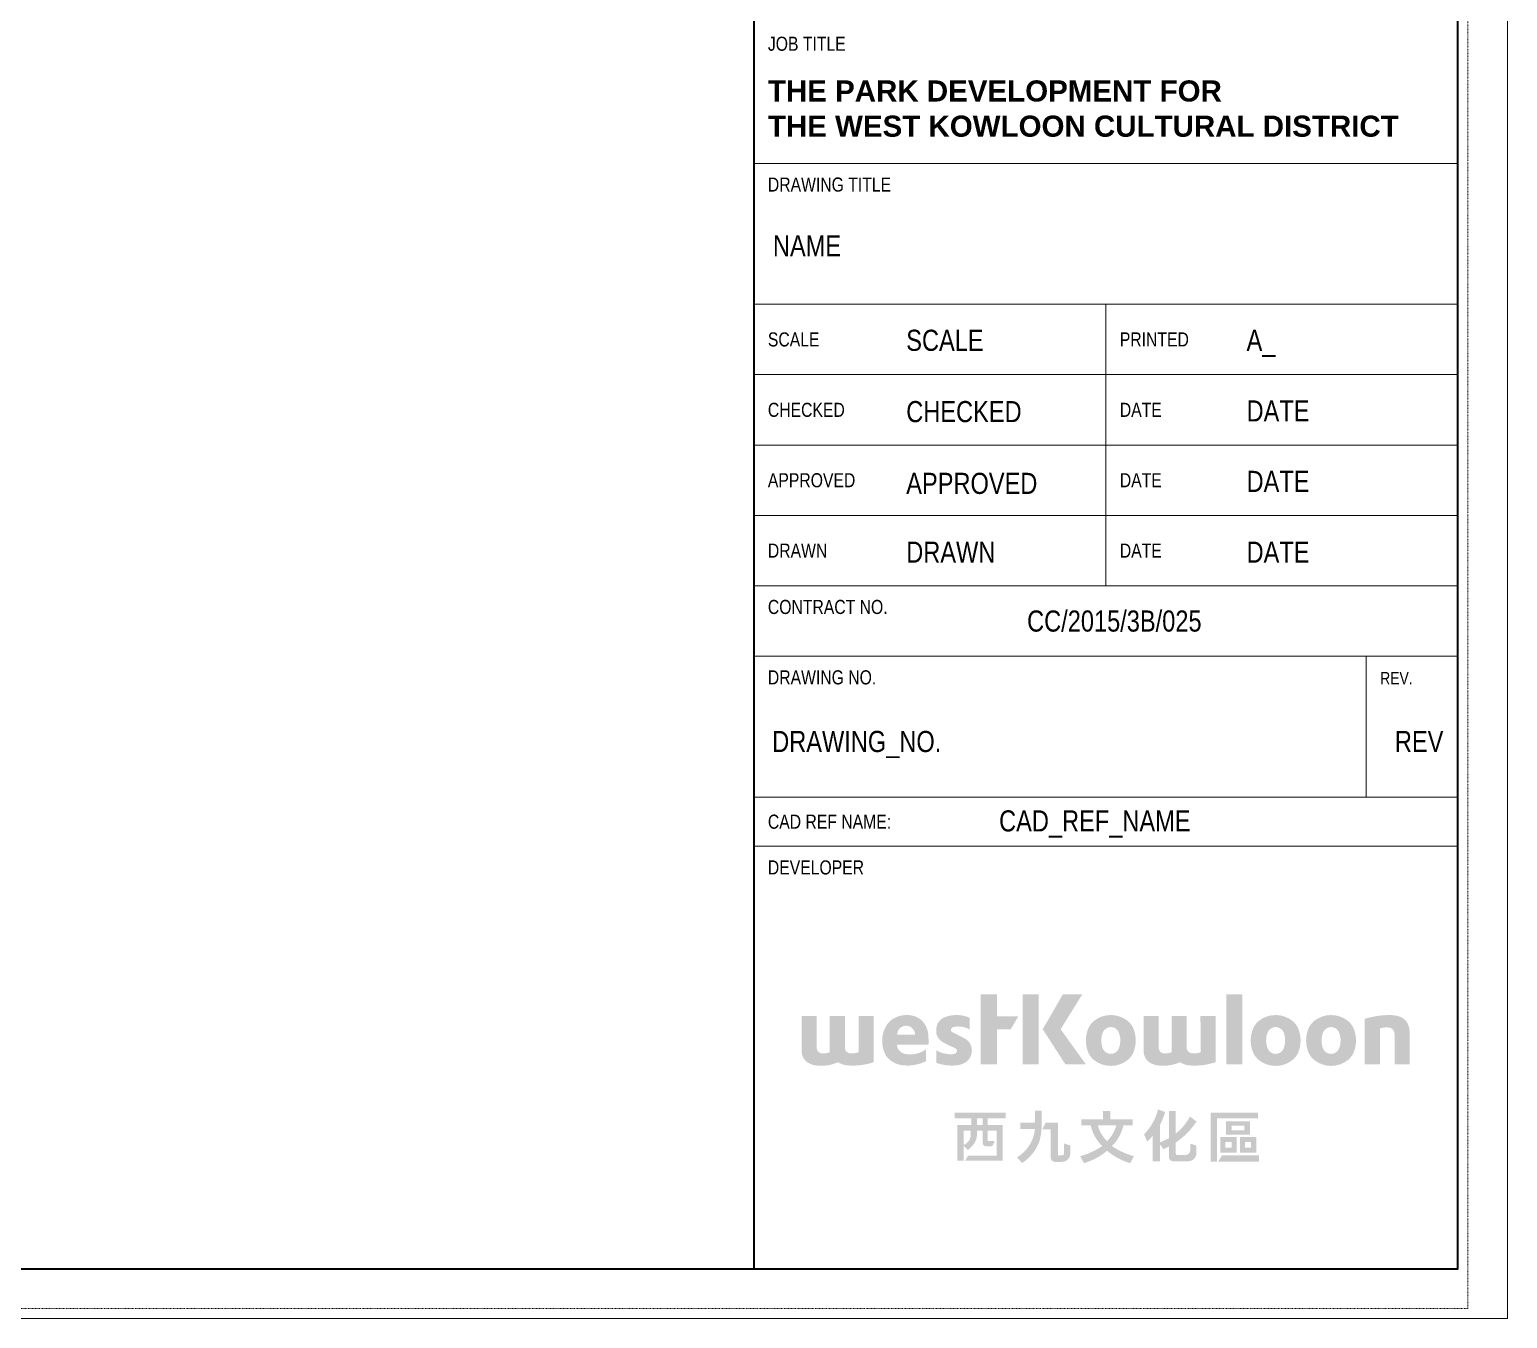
# Model space of a CAD drawing. Extents: x 0 to 840, y 0 to 594.
# Drawn here: x 629.8 to 839.8, y 0 to 183.1 of the extents above; entities that cross this region are included whole.
import ezdxf
from ezdxf.enums import TextEntityAlignment as Align

# ---------------------------------------------------------------- set-up
doc = ezdxf.new("R2010")
doc.units = 0
doc.linetypes.add('5', pattern=[0.045, 0.02, -0.025])
doc.layers.get('0').update_dxf_attribs({"lineweight": 0})
doc.layers.get('DefPoints').update_dxf_attribs({"lineweight": 0})
doc.layers.add('00_Example', color=7, linetype='Continuous')
doc.layers.add('DW-TITLE', color=7, linetype='Continuous', lineweight=0)
doc.styles.add('English', font='arial.ttf', dxfattribs={"width": 0.8})
doc.styles.add('Style-Arial', font='arial.ttf', dxfattribs={"width": 0.8})
doc.styles.add('Swiss721BT Bold', font='swissb.ttf')

# ---------------------------------------------------------------- blocks, each defined once
blk = doc.blocks.new('Logo')
at = {"layer": 'DW-TITLE'}
h = blk.add_hatch(color=256, dxfattribs=at)
h.dxf.hatch_style = 1
h.paths.add_polyline_path([(17.86549175708024, -39.68821659983693), (19.69745584418729, -39.68821659983693), (19.69745584418729, -40.32682214437796), (17.86549175708024, -40.32682214437796)], flags=16)
h.paths.add_polyline_path([(17.07119018325238, -39.04961117327435), (20.49513752905273, -39.04961117327435), (20.49513752905273, -40.96204870244974), (17.07119018325238, -40.96204870244974)], flags=17)
h.paths.add_polyline_path([(19.06073673260016, -41.28276579147321), (21.37369109964129, -41.28276579147321), (21.37369109964129, -43.50492805798311), (19.06073673260016, -43.50492805798311)], flags=17)
h.paths.add_polyline_path([(19.777995752984, -42.00002481185714), (20.65643207925746, -42.00002481185714), (20.65643207925746, -42.78766903759917), (19.777995752984, -42.78766903759917)], flags=16)
h.paths.add_polyline_path([(16.27300414587808, -41.28276579147321), (18.58595851291921, -41.28276579147321), (18.58595851291921, -43.50492805798311), (16.27300414587808, -43.50492805798311)], flags=17)
h.paths.add_polyline_path([(16.99026316626191, -42.00002481185714), (17.86869949293236, -42.00002481185714), (17.86869949293236, -42.78766903759917), (16.99026316626191, -42.78766903759917)], flags=16)
h.paths.add_polyline_path([(16.51523618534452, -43.90464574510356), (21.76780138608251, -43.90464574510356), (21.76780138608251, -44.77441720755256), (15.9714453814247, -44.77441720755256)])
h.paths.add_polyline_path([(15.80047677815082, -38.65229289238193), (21.61181015298371, -38.65229289238193), (21.61181015298371, -37.85558783551663), (14.92434005115774, -37.85558783551663), (14.92434005115774, -44.77922386457935), (15.80047677815082, -44.77922386457935)])
edge = h.paths.add_edge_path()
edge.add_arc((4.14033496052798, -33.36242543979624), 10.46118023881532, 303.5964550739573, 326.8097873228253)
edge.add_line((12.89485562296477, -39.08908764041091), (11.96362735731116, -38.38053811067169))
edge.add_arc((5.160376122996922, -34.77294331043436), 7.700582289664842, 308.2610344533018, 332.0641057506262, ccw=False)
edge.add_line((9.928924589716644, -40.81942270926145), (9.928924588922246, -37.58745342527978))
edge.add_line((9.928924588922428, -37.58745342527978), (8.979224481657877, -37.58745342527978))
edge.add_line((8.979224481657639, -37.58745342527978), (8.979224481657639, -41.45989813402903))
edge.add_arc((5.160376122953949, -34.77294331005103), 7.700582289976513, 289.26614447524776, 299.7302253339961, ccw=False)
edge.add_line((7.701234474928015, -42.04226284078439), (7.701234474927912, -39.57277189004466))
edge.add_arc((-0.1421208309657231, -35.43688914900544), 8.867003355255877, 332.196852782624, 344.9495522509995)
edge.add_line((8.420722736562539, -37.73937878853885), (7.432097075346633, -37.37366738299163))
edge.add_arc((-0.1421208307478992, -35.43688914994643), 7.817920875335358, 315.5236258662721, 345.6564360661128, ccw=False)
edge.add_line((5.436273801266907, -40.91424253844632), (5.896743978798793, -41.92964359683402))
edge.add_arc((-0.1421208336930704, -35.436889151096), 8.867003356049985, 312.9256792971189, 320.2187342413966)
edge.add_line((6.672107242285847, -41.11051623125742), (6.672107242285847, -44.7532512636887))
edge.add_line((6.672107242285847, -44.7532512636887), (7.701234474928071, -44.7532512636887))
edge.add_line((7.701234474928015, -44.7532512636887), (7.701234474928015, -42.31538277971616))
edge.add_line((7.701234474928015, -42.31538277971616), (8.17438362737031, -43.01451036193267))
edge.add_arc((4.140334959452503, -33.36242543765344), 10.46118024128397, 292.6822855385778, 297.5522132917695)
edge.add_line((8.979224481657639, -42.63719984097561), (8.979224481657639, -44.14119434633702))
edge.add_arc((9.576052251601823, -44.14119434613846), 0.5968277699438871, 180.0000000190605, 270.000000019069)
edge.add_line((9.57605225180032, -44.73802211608235), (11.68933095125077, -44.73802211608235))
edge.add_arc((11.68933095125112, -43.54436657619456), 1.193655539887796, 270, 360.0000000000032)
edge.add_line((12.88298649113858, -43.54436657619451), (12.88298649113858, -42.51668205893829))
edge.add_line((12.88298649113858, -42.51668205893826), (12.00493674871052, -42.22281443289534))
edge.add_line((12.00493674871086, -42.22281443289535), (12.00493674871086, -43.14004304002826))
edge.add_arc((11.28874342465883, -43.14004303982963), 0.7161933240518987, 269.99999998410914, 359.9999999841109, ccw=False)
edge.add_line((11.28874342446034, -43.85623636388151), (10.16765569674147, -43.85623636388151))
edge.add_arc((10.16765569693962, -43.61750525586419), 0.2387311080172996, 180.0000000476726, 269.9999999523489, ccw=False)
edge.add_line((9.928924588922428, -43.61750525606284), (9.928924588922325, -42.07612282397391))
edge = h.paths.add_edge_path()
edge.add_line((3.838419073374325, -38.77920515880135), (0.6650732514750417, -38.77920515880135))
edge.add_line((0.6650732514749507, -38.77920515880135), (0.6650732514749507, -37.58221170799573))
edge.add_line((0.6650732514749507, -37.58221170799573), (-0.3690145908734734, -37.58221170799573))
edge.add_line((-0.3690145908735758, -37.58221170799573), (-0.3690145908735758, -38.77920515880135))
edge.add_line((-0.3690145908735758, -38.77920515880135), (-3.476731861063183, -38.77920515880135))
edge.add_line((-3.476731861063172, -38.77920515880135), (-3.476731861063172, -39.65671598025421))
edge.add_line((-3.476731861063172, -39.65671598025424), (-2.129496204355837, -39.65671598025424))
edge.add_arc((3.5743247186806, -38.39508876498161), 5.841684376306696, 192.4724276290606, 225.7932225412932)
edge.add_arc((-6.779780572197978, -33.08574502723925), 11.38598196242891, 286.0337096003811, 303.4797677691334, ccw=False)
edge.add_line((-3.634939788389374, -44.02880500574853), (-3.079927201332748, -45.00334214448864))
edge.add_arc((-5.533966708408798, -36.55435328942523), 8.79816586427387, 286.1961310608672, 310.5479758838121)
edge.add_arc((5.905136451477347, -36.55435328899283), 8.798165864560163, 229.4520241183407, 253.8038689428098)
edge.add_line((3.451096944864275, -45.00334214448867), (4.006109531920901, -44.02880500574856))
edge.add_arc((7.150950316251738, -33.08574502610487), 11.38598196366353, 236.520232231821, 253.96629039866758, ccw=False)
edge.add_arc((-3.203154975056577, -38.39508876580762), 5.841684375649635, 314.2067774637005, 347.5275723778111)
edge.add_line((2.500665947489779, -39.65671598025424), (3.838419073374143, -39.65671598025424))
edge.add_line((3.838419073374325, -39.65671598025424), (3.838419073374325, -38.77920515880138))
edge = h.paths.add_edge_path(flags=16)
edge.add_arc((-3.203154975709367, -38.39508876531179), 4.860151065269402, 314.20677746111096, 344.9545012304328, ccw=False)
edge.add_arc((3.574324719010065, -38.39508876605272), 4.860151064854757, 195.045498761836, 225.7932225313866, ccw=False)
edge.add_line((-1.119220331971746, -39.65671598025424), (1.490390075502569, -39.65671598025424))
edge = h.paths.add_edge_path()
edge.add_line((-6.801252844260262, -40.20370843798076), (-6.79857504395792, -39.25344055706979))
edge.add_line((-6.798575043957726, -39.25344055706979), (-8.543343450007445, -39.25344055706979))
edge.add_line((-8.543343450007342, -39.25344055706979), (-8.62438772839405, -39.41462370904713))
edge.add_line((-8.62438772839414, -39.41462370904713), (-8.702893588626363, -39.57273647825104))
edge.add_line((-8.702893588626466, -39.57273647825102), (-8.78221768628515, -39.73249719838851))
edge.add_line((-8.782217686285094, -39.73249719838851), (-8.860143198041737, -39.89264087046357))
edge.add_line((-8.860143198041897, -39.89264087046357), (-9.020207719320046, -40.20370843798076))
edge.add_line((-9.020207719319842, -40.20370843798076), (-7.82139599092884, -40.20370843798076))
edge.add_line((-7.82139599092875, -40.20370843798076), (-7.82139599092875, -44.22560984448002))
edge.add_arc((-7.224568221183517, -44.22560984448007), 0.5968277697453418, 179.9999999999957, 269.9999999999915)
edge.add_line((-7.224568221183517, -44.82243761422535), (-6.801252844260068, -44.82243761422535))
edge.add_line((-6.801252844260262, -44.82243761422535), (-6.235752243722994, -44.82243761422535))
edge.add_arc((-6.2357522437228, -43.62878207433744), 1.193655539887897, 270, 359.9999999999978)
edge.add_line((-5.042096703834886, -43.62878207433748), (-5.042096703834886, -42.48156900568014))
edge.add_line((-5.042096703834886, -42.48156900568014), (-5.926295997029899, -42.20627900139934))
edge.add_line((-5.926295997029683, -42.20627900139937), (-5.926295997029683, -43.63532289630683))
edge.add_arc((-6.165027104252431, -43.63532289690265), 0.2387311072227615, -90.00000014301759, 1.430016141057422e-07, ccw=False)
edge.add_line((-6.165027104848377, -43.8740540041255), (-6.801252844259909, -43.8740540041255))
edge.add_line((-6.801252844260262, -43.8740540041255), (-6.801252844260262, -40.20370843798076))
edge = h.paths.add_edge_path()
edge.add_line((-9.100257162897606, -39.52364670870337), (-9.100257162897606, -37.57330796650636))
edge.add_line((-9.100257162897606, -37.57330796650636), (-10.05990647786533, -37.57330796650636))
edge.add_line((-10.0599064778653, -37.57330796650636), (-10.0599064778653, -39.25344055706979))
edge.add_line((-10.0599064778653, -39.25344055706979), (-12.12659632904916, -39.25344055706979))
edge.add_line((-12.12659632904956, -39.25344055706979), (-12.12659632904956, -40.13092394238685))
edge.add_line((-12.12659632904956, -40.13092394238686), (-10.059906478263, -40.13092394238686))
edge.add_arc((-15.28088529331535, -39.66875684664582), 5.241394681915561, 300.74261217345617, 354.94129701954586, ccw=False)
edge.add_line((-12.60157727058345, -44.17359055400256), (-11.88914403680867, -44.99095269970191))
edge.add_arc((-15.16962799486396, -39.84980560914249), 6.098603807907879, 302.5412980171138, 340.8123571176653)
edge.add_arc((-18.58078754101439, -39.45019978656465), 9.480814875355668, 345.3115024448749, 359.5561309016828)
edge = h.paths.add_edge_path()
edge.add_line((-14.63736792649524, -43.95022246789618), (-14.63736792649524, -39.57373383271323))
edge.add_line((-14.63736792649524, -39.57373383271322), (-15.51137000152223, -39.57373383271322))
edge.add_line((-15.51137000152198, -39.57373383271322), (-16.78106986250545, -39.57373383271322))
edge.add_line((-16.78106986250555, -39.57373383271322), (-16.78106986250555, -38.61967250799788))
edge.add_line((-16.78106986250555, -38.61967250799785), (-14.23813755929769, -38.61967250799785))
edge.add_line((-14.23813755929746, -38.61967250799785), (-14.23813755929746, -37.83082173301793))
edge.add_line((-14.23813755929746, -37.83082173301796), (-21.47909955463096, -37.83082173301796))
edge.add_line((-21.47909955463115, -37.83082173301796), (-21.47909955463115, -38.61967250799788))
edge.add_line((-21.47909955463115, -38.61967250799785), (-19.09051289315691, -38.61967250799785))
edge.add_line((-19.09051289315676, -38.61967250799785), (-19.09051289315676, -39.5737338327132))
edge.add_line((-19.09051289315676, -39.57373383271322), (-21.07815847437289, -39.57373383271322))
edge.add_line((-21.07815847437314, -39.57373383271322), (-21.07815847437314, -40.3697372990279))
edge.add_line((-21.07815847437314, -40.36973729902793), (-21.07815847437314, -44.66643059426532))
edge.add_line((-21.07815847437314, -44.66643059426531), (-20.20577270306959, -44.66643059426531))
edge.add_line((-20.20577270306944, -44.66643059426531), (-20.20577270306944, -40.36973729902792))
edge.add_line((-20.20577270306944, -40.36973729902793), (-19.17123520093431, -40.36973729902793))
edge.add_line((-19.17123520093446, -40.36973729902793), (-19.17123520093446, -41.00630120784099))
edge.add_arc((-20.81032793827035, -40.90611885271799), 1.642151486880812, 297.74162804131925, 356.5023977900177, ccw=False)
edge.add_line((-20.04593072083821, -42.359514325343), (-20.20577270306959, -42.359514325343))
edge.add_line((-20.20577270306944, -42.359514325343), (-20.20577270306944, -42.51182101267601))
edge.add_line((-20.20577270306944, -42.51182101267602), (-19.56793430137547, -43.15664291434693))
edge.add_line((-19.56793430137532, -43.15664291434692), (-19.33138418799596, -42.91521956797317))
edge.add_line((-19.33138418799626, -42.91521956797318), (-19.25256163559579, -42.8347731703679))
edge.add_arc((-20.80897933986876, -40.85512471653639), 2.518222402992101, 308.1747528996867, 356.546179388201)
edge.add_line((-18.2953308389599, -41.00683260957989), (-18.2953308389599, -40.36973729942516))
edge.add_line((-18.2953308389599, -40.36973729942516), (-17.50191752452781, -40.36973729902791))
edge.add_line((-17.50191752452815, -40.36973729902793), (-17.50191752452815, -41.79747327264853))
edge.add_line((-17.50191752452815, -41.7974732726485), (-17.50191752452815, -42.11708763462039))
edge.add_arc((-17.02445530869227, -42.11708763442179), 0.4774622158360538, 180.0000000238363, 270.0000000238256)
edge.add_line((-17.02445530849332, -42.59454985025778), (-16.14255493928099, -42.59454985025778))
edge.add_line((-16.1425549392809, -42.59454985025778), (-15.83081881596044, -42.03914349498761))
edge.add_line((-15.83081881596058, -42.0391434949876), (-15.83081881596058, -41.87578868832934))
edge.add_line((-15.83081881596058, -41.87578868832937), (-16.78106986250545, -41.87578868832937))
edge.add_line((-16.78106986250555, -41.87578868832937), (-16.78106986250555, -40.36973729902794))
edge.add_line((-16.78106986250555, -40.36973729902793), (-15.51137000152207, -40.36973729902793))
edge.add_line((-15.51137000152198, -40.36973729902793), (-15.51137000152198, -43.95022246789617))
edge.add_line((-15.51137000152198, -43.95022246789618), (-19.57067403438112, -43.95022246789618))
edge.add_line((-19.57067403438123, -43.95022246789618), (-19.97386036281795, -44.66643059466255))
edge.add_line((-19.97386036281819, -44.66643059466256), (-19.57067403438147, -44.66643059426534))
edge.add_line((-19.57067403438123, -44.66643059426531), (-14.6373679264952, -44.66643059426531))
edge.add_line((-14.63736792649524, -44.66643059426531), (-14.63736792649524, -43.95022246789618))
h.paths.add_polyline_path([(-18.29550333371344, -39.57373383271322), (-18.29550333371344, -38.61967250799785), (-17.50191752452815, -38.61967250799785), (-17.50191752452815, -39.57373383271322)], flags=16)
edge = h.paths.add_edge_path()
edge.add_arc((40.07048029155294, -26.66703217297507), 0.9605320909554781, 357.7803886476623, 427.3290488659281)
edge.add_arc((39.87114827481196, -28.78964607248616), 3.062360332980627, 79.28134399743324, 107.796379601055)
edge.add_line((38.93518334168903, -25.87382364082514), (38.93518334168903, -30.99193116452108))
edge.add_line((38.93518334168903, -30.99193116452108), (36.78797836791301, -30.99193116452108))
edge.add_line((36.78797836791296, -30.99193116452108), (36.78797836791296, -24.5106436525609))
edge.add_arc((40.42263052294538, -36.28310142101315), 12.32077344155286, 92.5123486805129, 107.15765412831959, ccw=False)
edge.add_line((39.88255303711003, -23.9741707401064), (40.42745666997826, -23.9741707401064))
edge.add_arc((40.42959063510784, -28.03825511470323), 4.06408493484687, 74.66422556202122, 90.03008480460659, ccw=False)
edge.add_arc((41.10473795765779, -26.0712924008016), 1.99290435056229, 15.128589695925314, 78.43012562588962, ccw=False)
edge.add_arc((39.99162856806083, -26.55368763671158), 3.19813557051924, 5.020018260891902, 18.26840351100998, ccw=False)
edge.add_line((43.177496686724, -26.27383864545671), (43.177496686724, -30.99193116452108))
edge.add_line((43.177496686724, -30.99193116452108), (41.03029171294799, -30.99193116452108))
edge.add_line((41.03029171294793, -30.99193116452108), (41.03029171294793, -26.62983092145946))
edge.add_line((41.03029171294793, -26.62983092145946), (41.03029171294783, -26.704233424493))
edge = h.paths.add_edge_path(flags=16)
edge.add_arc((30.21340730492852, -27.57848569862988), 3.143068633302874, 337.5796579798848, 382.4203420201152)
edge.add_arc((32.00509789831176, -26.90295900155683), 1.230575413527587, 25.16304612126903, 154.8369538787329)
edge.add_arc((33.79678849169545, -27.57848569862988), 3.143068633302856, 157.5796579798856, 202.4203420201144)
edge.add_arc((32.00509789831176, -28.25401239560448), 1.230575413569428, 205.1630461254159, 334.8369538840935)
edge = h.paths.add_edge_path()
edge.add_arc((32.19264250300466, -27.84280252646654), 3.35571261945561, 313.4690784634423, 332.2659660322352)
edge.add_arc((31.07118797297608, -27.57848569862988), 4.480597511998634, 335.9505150115876, 384.0494849884124)
edge.add_arc((32.1926425029294, -27.31416887085052), 3.35571261954888, 27.73403396803288, 46.53092153717581)
edge.add_arc((32.00802149300807, -27.81710160993078), 3.853562868986705, 49.68475189337223, 130.3152481064404)
edge.add_arc((31.82340048301262, -27.31416887079302), 3.355712619455449, 133.4690784623667, 152.2659660322376)
edge.add_arc((32.94485501304098, -27.57848569862988), 4.480597511998634, 155.9505150115876, 204.0494849884123)
edge.add_arc((31.82340048301285, -27.84280252646667), 3.355712619455628, 207.734033967762, 226.5309215371242)
edge.add_arc((32.00802149300739, -27.33986978726639), 3.853562869032238, 229.6847518937294, 310.3152481067977)
edge = h.paths.add_edge_path(flags=16)
edge.add_arc((22.34124484262952, -27.57848569862988), 3.143068633302874, 337.5796579798848, 382.4203420201152)
edge.add_arc((24.13293543601321, -26.90295900155683), 1.230575413527587, 25.16304612126903, 154.8369538787329)
edge.add_arc((25.92462602939645, -27.57848569862988), 3.143068633302856, 157.5796579798856, 202.4203420201144)
edge.add_arc((24.13293543601321, -28.25401239560448), 1.230575413569428, 205.1630461254159, 334.8369538840935)
edge = h.paths.add_edge_path()
edge.add_arc((24.32048004070566, -27.84280252646654), 3.35571261945561, 313.4690784634423, 332.2659660322352)
edge.add_arc((23.19902551067707, -27.57848569862988), 4.480597511998634, 335.9505150115876, 384.0494849884124)
edge.add_arc((24.3204800406304, -27.31416887085052), 3.35571261954888, 27.73403396803288, 46.53092153717581)
edge.add_arc((24.13585903070907, -27.81710160993078), 3.853562868986705, 49.68475189337223, 130.3152481064404)
edge.add_arc((23.95123802071362, -27.31416887079302), 3.355712619455449, 133.4690784623667, 152.2659660322376)
edge.add_arc((25.07269255074198, -27.57848569862988), 4.480597511998634, 155.9505150115876, 204.0494849884123)
edge.add_arc((23.95123802071384, -27.84280252646667), 3.355712619455628, 207.734033967762, 226.5309215371242)
edge.add_arc((24.13585903070839, -27.33986978726639), 3.853562869032238, 229.6847518937294, 310.3152481067977)
h.paths.add_polyline_path([(19.41815214183339, -30.99193116452108), (19.41815214183339, -21.03071779889118), (17.13653372781846, -21.03071779889118), (17.13653372781846, -30.99193116452108)])
edge = h.paths.add_edge_path()
edge.add_arc((7.783604403617119, -28.1392807802042), 3.008283390346894, 244.3069024040356, 265.21241899565086, ccw=False)
edge.add_arc((7.310716463550534, -29.09937484641242), 1.938118923372241, 177.020221060274, 244.5990962281281, ccw=False)
edge.add_line((5.37521798708417, -28.99862461697572), (5.37521798708417, -24.12200888874287))
edge.add_line((5.37521798708417, -24.12200888874284), (7.523850312901084, -24.12200888874284))
edge.add_line((7.523850312901232, -24.12200888874284), (7.523850312901232, -28.74521740926285))
edge.add_arc((8.324639359250114, -28.61021623553567), 0.8120889197990145, 189.5692412240878, 255.2101816209017)
edge.add_arc((8.47765015853929, -27.17158373231591), 2.252817082061994, 260.7965766153474, 293.2282026998922)
edge.add_line((9.36614834718489, -29.24179043069248), (9.36614834718489, -24.12200888874287))
edge.add_line((9.36614834718489, -24.12200888874284), (11.51595418493852, -24.12200888874284))
edge.add_line((11.51595418493866, -24.12200888874284), (11.51595418493866, -28.72669462832957))
edge.add_arc((12.31674323128777, -28.59169345460242), 0.8120889197990145, 189.5692412240878, 255.2101816209017)
edge.add_arc((12.56126479620798, -26.75610176754797), 2.659437815857622, 260.2182525588927, 290.0523988732777)
edge.add_line((13.47313118555394, -29.25432297160388), (13.45579486913966, -24.12200888874287))
edge.add_line((13.45579486913971, -24.12200888874284), (15.61296443192414, -24.12200888874284))
edge.add_line((15.61296443192418, -24.12200888874284), (15.61296443192418, -30.65973249914694))
edge.add_arc((12.64682291581857, -21.93007875856499), 9.219807477600625, 266.0459926223016, 288.766614503103, ccw=False)
edge.add_arc((12.13324254592976, -28.14090332488619), 2.989534877823545, 237.70073385397671, 267.6577559643886, ccw=False)
edge.add_arc((8.196991311491047, -25.54386580048686), 5.632532743456233, 263.2251023854776, 294.5340479981812, ccw=False)
edge = h.paths.add_edge_path(flags=16)
edge.add_arc((-1.077445515136105, -27.57848569862988), 3.143068633302874, 337.5796579798848, 382.4203420201152)
edge.add_arc((0.7142450782475862, -26.90295900155683), 1.230575413527587, 25.16304612126903, 154.8369538787329)
edge.add_arc((2.505935671630823, -27.57848569862988), 3.143068633302856, 157.5796579798856, 202.4203420201144)
edge.add_arc((0.7142450782475862, -28.25401239560448), 1.230575413569428, 205.1630461254159, 334.8369538840935)
edge = h.paths.add_edge_path()
edge.add_arc((0.901789682940489, -27.84280252646654), 3.35571261945561, 313.4690784634423, 332.2659660322352)
edge.add_arc((-0.2196648470880973, -27.57848569862988), 4.480597511998634, 335.9505150115876, 384.0494849884124)
edge.add_arc((0.9017896828650009, -27.31416887085052), 3.35571261954888, 27.73403396803288, 46.53092153717581)
edge.add_arc((0.7171686729434441, -27.81710160993078), 3.853562868986705, 49.68475189337223, 130.3152481064404)
edge.add_arc((0.5325476629482182, -27.31416887079302), 3.355712619455449, 133.4690784623667, 152.2659660322376)
edge.add_arc((1.654002192976805, -27.57848569862988), 4.480597511998634, 155.9505150115876, 204.0494849884123)
edge.add_arc((0.5325476629482182, -27.84280252646667), 3.355712619455628, 207.734033967762, 226.5309215371242)
edge.add_arc((0.717168672942762, -27.33986978726639), 3.853562869032238, 229.6847518937294, 310.3152481067977)
h.paths.add_polyline_path([(-3.33736201758984, -21.03071779889118), (-6.4107464633164, -25.987012188045), (-2.806821058916285, -30.99193116452108), (-5.722284623314408, -30.99193116452108), (-8.954001159251902, -25.987012188045), (-6.094045237050523, -21.03071779889118)])
h.paths.add_polyline_path([(-9.532740614859222, -30.99193116452108), (-9.532740614859222, -21.03071779889118), (-11.81435902887415, -21.03071779889118), (-11.81435902887415, -30.99193116452108)])
h.paths.add_polyline_path([(-17.77401861754447, -21.03071779889118), (-17.77401861754447, -30.99193116452108), (-15.43958023740333, -30.99193116452108), (-15.43958023740333, -25.97813935471511), (-13.48467098474293, -25.97813935471511), (-12.41492960107371, -24.12693075742442), (-15.43958023740333, -24.12693075742442), (-15.43958023740333, -21.03071779889118)])
edge = h.paths.add_edge_path()
edge.add_arc((-21.49817823726539, -28.09646264470157), 3.033641514152104, 269.711813022633, 304.8549995240224)
edge.add_arc((-21.05048540412054, -29.01160611723449), 2.032782908618199, 309.2458289603102, 392.017829828808)
edge.add_arc((-21.11898695704895, -29.19972592166505), 2.194063005436171, 35.23638276039447, 55.70896490265707)
edge.add_arc((-31.6738859603106, -48.07058529838764), 23.80836323690577, 60.31394266296321, 65.60014813653405)
edge.add_arc((-21.57934538963855, -26.07624052257493), 0.4059896069753501, 103.91141676357262, 230.3140830635582, ccw=False)
edge.add_arc((-20.93213882879309, -28.65714297289581), 3.066802622442105, 58.1199779801467, 104.0556228846801, ccw=False)
edge.add_line((-19.31243069377251, -26.05294945428665), (-19.31243069377251, -24.36327501215024))
edge.add_arc((-21.20176112697186, -28.61438895712314), 4.652046781681857, 66.03811363021534, 109.3322146655515)
edge.add_arc((-22.18004389663724, -26.03844968173014), 1.898800735073528, 107.208319296508, 166.7138594427782)
edge.add_arc((-20.25380774567634, -26.26431432259886), 3.831873182786313, 170.0479984602607, 184.6955942419387)
edge.add_arc((-22.24670421977066, -26.18149547955003), 1.86866621520925, 192.2504363540088, 238.9632126908967)
edge.add_arc((-16.27129972421858, -15.78710708491602), 13.85787168517853, 239.9525760245326, 248.15625793012)
edge.add_arc((-21.5758506612533, -29.05449262418867), 0.4308315886802212, -49.522146964729075, 69.85721631052849, ccw=False)
edge.add_arc((-22.04373273786746, -27.6838558030617), 1.855597543476695, 270.55721427160756, 293.7575023382268, ccw=False)
edge.add_arc((-21.93416515257059, -25.13503598200468), 4.405280420499661, 240.759469476971, 268.8095676394809, ccw=False)
edge.add_line((-24.08604346768175, -28.97898125999605), (-24.08604346768175, -30.74494731867376))
edge.add_arc((-21.87399530088828, -24.75349417905144), 6.386757222292368, 249.7358231159724, 273.2362961748855)
edge.add_arc((-21.51343519214265, -31.13010394825321), 3.819800240390284e-05, 92.43985445401057, 93.2362962130673, ccw=False)
edge = h.paths.add_edge_path()
edge.add_arc((-28.3512175442163, -27.47973869659275), 3.508861496435231, 90.5011081812187, 135.9968771469695)
edge.add_arc((-27.5587492978425, -27.64323141909688), 4.214756679503465, 141.8924985187317, 209.8449929967318)
edge.add_arc((-28.50960725307095, -27.79510767993611), 3.33196750052983, 215.7270904102572, 267.4289508884345)
edge.add_arc((-28.18113565415342, -25.23014811094641), 5.912920348091532, 265.3637596522873, 296.5281981176994)
edge.add_line((-25.54019954723753, -30.52052461192079), (-25.54019954723753, -28.84459185562373))
edge.add_arc((-27.78347735333227, -25.67789963032789), 3.880751855641831, 258.64151058412017, 305.31367296840557, ccw=False)
edge.add_arc((-28.24686221102593, -28.08066957403292), 1.433904668892303, 183.8638551564836, 257.8859060670622, ccw=False)
edge.add_line((-29.67750759671026, -28.17729451848765), (-25.18434482406194, -28.17729451848765))
edge.add_arc((-37.88358904192796, -27.68033387114166), 12.70896430044597, 357.7589826887719, 364.0341303120312)
edge.add_arc((-28.51677863138434, -27.04602992143222), 3.320841707374676, 4.486679198070201, 45.24141796534919)
edge.add_arc((-28.19596429900275, -27.14387042190542), 3.178302740142896, 50.59779242842895, 93.35390062167143)
edge.add_arc((-28.38190531180067, -23.97100833035304), 3.084073889408909e-06, 264.40722449944445, 273.35389936633135, ccw=False)
edge = h.paths.add_edge_path()
edge.add_arc((-41.26450152223765, -29.09937484641242), 1.938118923372239, 177.020221060274, 244.5990962281281)
edge.add_arc((-40.79161358217107, -28.1392807802042), 3.00828339034691, 244.3069024040356, 265.2124189956509)
edge.add_arc((-40.37822667429714, -25.54386580048683), 5.632532743456242, 263.2251023854777, 294.5340479981812)
edge.add_arc((-36.44197543985842, -28.14090332488617), 2.98953487782357, 237.700733853977, 267.6577559643886)
edge.add_arc((-35.92839506996961, -21.93007875856486), 9.219807477600767, 266.0459926223022, 288.7666145031033)
edge.add_line((-32.962253553864, -30.65973249914694), (-32.962253553864, -24.12200888874284))
edge.add_line((-32.962253553864, -24.12200888874284), (-35.11942311664843, -24.12200888874284))
edge.add_line((-35.11942311664848, -24.12200888874284), (-35.1020868002342, -29.25432297160386))
edge.add_arc((-36.01395318958021, -26.75610176754797), 2.659437815857633, 260.2182525588927, 290.0523988732777, ccw=False)
edge.add_arc((-36.25847475450041, -28.59169345460242), 0.8120889197990344, 189.5692412240878, 255.2101816209017, ccw=False)
edge.add_line((-37.05926380084952, -28.7266946283296), (-37.05926380084952, -24.12200888874287))
edge.add_line((-37.05926380084952, -24.12200888874284), (-39.20906963860315, -24.12200888874284))
edge.add_line((-39.20906963860307, -24.12200888874284), (-39.20906963860307, -29.24179043069245))
edge.add_arc((-40.09756782724912, -27.17158373231591), 2.252817082062004, 260.7965766153474, 293.2282026998922, ccw=False)
edge.add_arc((-40.25057862653784, -28.61021623553567), 0.8120889197990344, 189.5692412240878, 255.2101816209017, ccw=False)
edge.add_line((-41.05136767288695, -28.74521740926285), (-41.05136767288695, -24.12200888874284))
edge.add_line((-41.05136767288695, -24.12200888874284), (-43.19999999870387, -24.12200888874284))
edge.add_line((-43.19999999870379, -24.12200888874284), (-43.19999999870379, -29.20012507584911))
edge.add_line((-43.19999999870379, -29.20012507584914), (-43.19999999870379, -28.99862461697572))
edge = h.paths.add_edge_path(flags=16)
edge.add_arc((-28.36822302613223, -26.7591460114172), 1.270792473021709, 0.1649618804403878, 179.8350381195596)
edge.add_line((-29.63901023211838, -26.75548724233926), (-27.09743582014655, -26.75548724233926))
edge = h.paths.add_edge_path(flags=16)
edge.add_line((-17.50191752452815, -39.57528469179071), (-17.50191752452815, -38.61967250799786))
blk.add_lwpolyline([(-49.99999999858983, 0), (49.99999999858983, 0), (49.99999999858983, -60.0000000009211), (-49.99999999858983, -60.0000000009211)], close=True, dxfattribs=at)

msp = doc.modelspace()

# ---------------------------------------------------------------- linework, layer by layer
at = {"layer": 'DefPoints', "lineweight": 0}
msp.add_polyline3d([(0, 0, 0), (839.7931034481985, -7.564651127722755e-09, 0), (839.7931034534608, 593.9999999924353, 0), (5.262336344458163e-09, 593.9999999999452, 0), (0, 0, 0)], dxfattribs=at)
at = {"layer": 'DefPoints', "linetype": '5', "lineweight": 0}
msp.add_polyline3d([(2.825208085666873, 1.412604042696429, 0), (834.142687277084, 1.412604035351038, 0), (834.1426872822364, 592.5873959496842, 0), (2.825208090929209, 592.5873959570295, 0), (2.825208085666873, 1.412604042696429, 0)], dxfattribs=at)
at = {"layer": 'DW-TITLE', "lineweight": 35}
msp.add_line((732.7300832416631, 586.9369797793707), (732.7300832365104, 7.063020207540902), dxfattribs=at)
at = {"layer": 'DW-TITLE'}
for p, q in [((732.7300832380829, 164.0630202075512), (832.7300832347614, 164.0630202075512)), ((732.7300832376386, 144.0630202075511), (832.7300832347614, 144.0630202075511)), ((782.7300832362004, 144.0630202075511), (782.7300832361999, 104.0630202075512)), ((732.73008323755, 134.0630202075511), (832.7300832347614, 134.0630202075511)), ((732.7300832374613, 124.0630202075511), (832.7300832347614, 124.0630202075511)), ((732.7300832373718, 114.0630202075512), (832.7300832347614, 114.0630202075512)), ((732.7300832373718, 104.0630202075512), (832.7300832347614, 104.0630202075512)), ((732.730083237283, 94.06302020755116), (832.7300832347614, 94.06302020755118)), ((819.7196059474636, 74.06302020755118), (819.7196059474651, 94.06302020755116)), ((732.7300832371052, 74.06302020755116), (832.7300832347614, 74.06302020755118)), ((732.7300832370429, 67.06302020755118), (832.7300832347614, 67.06302020755118))]:
    msp.add_line(p, q, dxfattribs=at)
at = {"layer": 'DW-TITLE', "lineweight": 35}
msp.add_polyline3d([(7.0630202140851, 7.063020213975449, 0), (832.730083234223, 7.063020206630072, 0), (832.7300832394304, 586.9369797784599, 0), (7.063020219292412, 586.9369797858601, 0), (7.0630202140851, 7.063020213975449, 0)], dxfattribs=at)

# ---------------------------------------------------------------- block references
at = {"color": 6}
msp.add_blockref('Logo', (782.7300832356332, 67.06302020755118), dxfattribs=at)

# ---------------------------------------------------------------- texts
at = {"style": 'English', "width": 0.8}
for tag, p in [('NAME', (735.4465005444855, 150.8701674637983)), ('SCALE', (754.3854006731272, 137.438961439498)), ('A_', (802.7328529592273, 137.4360085887689)), ('CHECKED', (754.3854006731272, 127.3111460755307)), ('DATE', (802.7328529592273, 127.4056171841051)), ('APPROVED', (754.3854006731272, 117.1179998948993)), ('DATE', (802.7328529592273, 117.3986212881888)), ('DRAWN', (754.3854006731272, 107.3516110465158)), ('DATE', (802.7328529592273, 107.3460955719221)), ('DRAWING_NO.', (735.3423117510303, 80.45456089352396)), ('REV', (823.8029325213533, 80.45456089352396)), ('CAD_REF_NAME', (767.5771510748596, 69.17057103895294))]:
    msp.add_attdef(tag, p, '', height=3, dxfattribs=at)
at = {"layer": '00_Example', "insert": (734.7300832374576, 175.8571654671936), "char_height": 3, "attachment_point": 1, "style": 'Swiss721BT Bold'}
msp.add_mtext_dynamic_manual_height_columns('THE PARK DEVELOPMENT FOR\\PTHE WEST KOWLOON CULTURAL DISTRICT', width=97.99999999828106, gutter_width=1, heights=[0], dxfattribs=at)
at = {"layer": 'DW-TITLE', "style": 'Style-Arial', "width": 0.8}
for s, height, p in [('JOB TITLE', 2, (734.7300832374576, 180.0630202075512)), ('DRAWING TITLE', 2, (734.7300832370129, 160.0630202075511)), ('CONTRACT NO.', 2, (734.7300832371016, 100.0630202075512)), ('DRAWING NO.', 2, (734.7300832370129, 90.06302020755116)), ('REV.', 1.765755053507566, (821.7196059473026, 90.06302020755116)), ('DEVELOPER', 2, (734.7300832370129, 63.06302020755118))]:
    msp.add_text(s, height=height, dxfattribs=at).set_placement(p)
for s, height, p in [('SCALE', 2, (734.7300832370129, 139.0630202075511)), ('PRINTED', 2, (784.7300832355722, 139.0630202075511)), ('CHECKED', 2, (734.7300832370129, 129.0630202075511)), ('DATE', 2, (784.7300832355722, 129.0630202075511)), ('APPROVED', 2, (734.7300832370129, 119.0630202075511)), ('DATE', 2, (784.7300832355722, 119.0630202075511)), ('DRAWN', 2, (734.7300832370129, 109.0630202075512)), ('DATE', 2, (784.7300832355722, 109.0630202075512)), ('CC/2015/3B/025', 3, (771.5553634472358, 99.06302020755115)), ('CAD REF NAME:', 2, (734.730083237012, 70.56302020755116))]:
    msp.add_text(s, height=height, dxfattribs=at).set_placement(p, align=Align.MIDDLE_LEFT)

doc.saveas('drawing.dxf')
